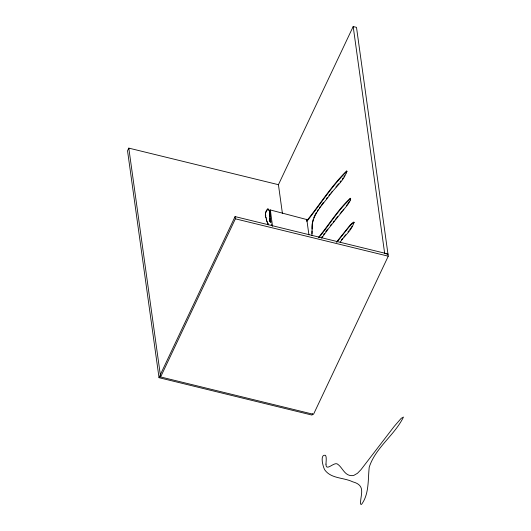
<?xml version="1.0" encoding="UTF-8"?>
<svg xmlns="http://www.w3.org/2000/svg" width="531" height="531" viewBox="0 0 531 531"><rect width="100%" height="100%" fill="white"/><g stroke="black" fill="none" stroke-linecap="round" stroke-linejoin="round"><path stroke-width="0.8" d="M312.109 229.107C311.332 215.931 321.613 205.909 328.941 196.178C334.49 187.815 344.088 180.932 346.869 171.181L346.464 171.108C331.41 185.936 320.001 204.289 306.772 220.803M269.622 213.416L269.509 215.964M311.969 233.647L312.042 231.005M346.869 171.181L346.371 172.933M318.706 237.158C329.293 224.328 338.021 209.592 350.241 198.289L350.619 198.972L350.148 200.114M350.639 198.362L350.221 200.672L347.725 204.641L329.154 227.792L321.554 238.2M353.931 222.821L353.951 222.217L352.776 222.575L350.281 224.932L336.428 242.176M353.951 222.217C352.219 230.082 344.473 235.638 340.112 242.222M270.598 215.619L270.657 212.174A15.386 11.981 -7.9 0 0 270.611 211.643M270.578 215.838L270.445 218.991M311.929 235.645L312.215 223.816L313.204 219.343M313.708 217.936L314.332 216.456M278.576 184.728L128.801 148.116L127.533 150.791L159.021 377.687L312.022 415.083L312.659 413.742M159.021 377.687L160.289 375.012M160.316 374.74L235.074 216.595L387.955 253.964M282.406 213.356L278.43 184.688L353.181 26.55L356.5 27.36L388.261 256.181L313.509 414.326L160.627 376.957L235.379 218.818L235.074 216.595M314.644 215.712L316.469 212.36M317.292 211.099L318.122 209.831M321.481 237.642L322.304 236.381M343.876 176.903L344.639 175.768M347.652 204.083L349.172 201.82M351.343 227.368L352.099 226.233M319.37 207.973L320.226 206.791M321.089 205.603L321.945 204.422M323.571 234.563L324.428 233.375M342.196 179.179L343.033 178.044M346.385 205.789L347.228 204.654M349.697 229.644L350.958 227.938M306.566 219.502L270.286 209.951L272.562 226.325M318.786 237.709C329.373 224.879 338.101 210.15 350.314 198.84L350.719 198.919M306.852 221.354C320.074 204.84 331.49 186.494 346.544 171.659L346.942 171.739M336.986 242.103L348.708 227.334L351.748 224.069L354.024 222.768M322.423 203.798L323.386 202.55M325.715 231.602L327.634 229.107M339.973 182.027L340.875 180.892M342.847 210.342L343.749 209.207M347.958 231.921L348.854 230.779M326.319 198.793L327.342 197.525M330.601 225.336L331.623 224.069M335.917 187.038L338.625 183.719M340.139 213.668L341.944 211.451M343.902 236.965L345.708 234.748M328.862 195.62L329.89 194.366M330.919 193.111L332.452 191.233M333.149 222.177L334.178 220.923M335.2 219.668L337.709 216.615M341.513 239.866L342.502 238.671M269.542 211.65C268.135 204.004 263.648 214.736 265.998 217.677M269.449 211.185C267.936 206.506 264.232 213.475 265.819 215.944M387.995 254.249L384.67 253.44L353.181 26.55M235.379 218.818L388.261 256.181M269.489 220.232L270.797 222.124L269.801 221.507L269.376 218.268M268.294 224.208L266.974 221.347M268.374 224.766L266.827 221.308L265.918 217.119M266.25 218.925L266.748 220.75M346.464 171.108L346.544 171.659M350.241 198.289L350.314 198.84M353.553 222.137L353.626 222.695M306.759 219.243L308.916 234.802M269.463 211.092L269.615 212.161M270.81 220.73L271.036 222.363M271.268 224.002L271.494 225.642M270.126 221.414L270.199 221.971M267.81 208.849L267.889 209.4M128.801 148.116L160.627 376.957M269.536 211.603L269.688 213.323M269.582 212.161L269.463 219.874M270.737 220.75A5.038 3.923 -7.9 0 1 270.611 219.004M270.312 209.944A15.386 11.981 -7.9 0 1 270.538 211.039M325.974 464.134C325.868 471.74 333.289 462.474 337.039 463.809C342.462 466.935 344.234 475.657 351.708 475.643A5.668 4.414 -7.9 0 0 353.872 475.351L357.463 473.294L361.02 469.616L394.241 426.353L401.19 418.348L403.467 417.054C394.659 435.174 375.543 447.527 369.224 467.214C367.877 479.593 369.291 493.989 361.511 504.43L360.516 504.105C360.25 494.627 366.476 485.467 352.703 481.816C343.67 477.415 331.337 478.823 324.892 470.081C323.12 467.499 319.443 453.839 325.47 455.299C326.266 456.58 326.193 458.173 326.22 459.62A48.64 37.867 -7.9 0 1 326.18 460.696L325.974 464.134"/></g></svg>
